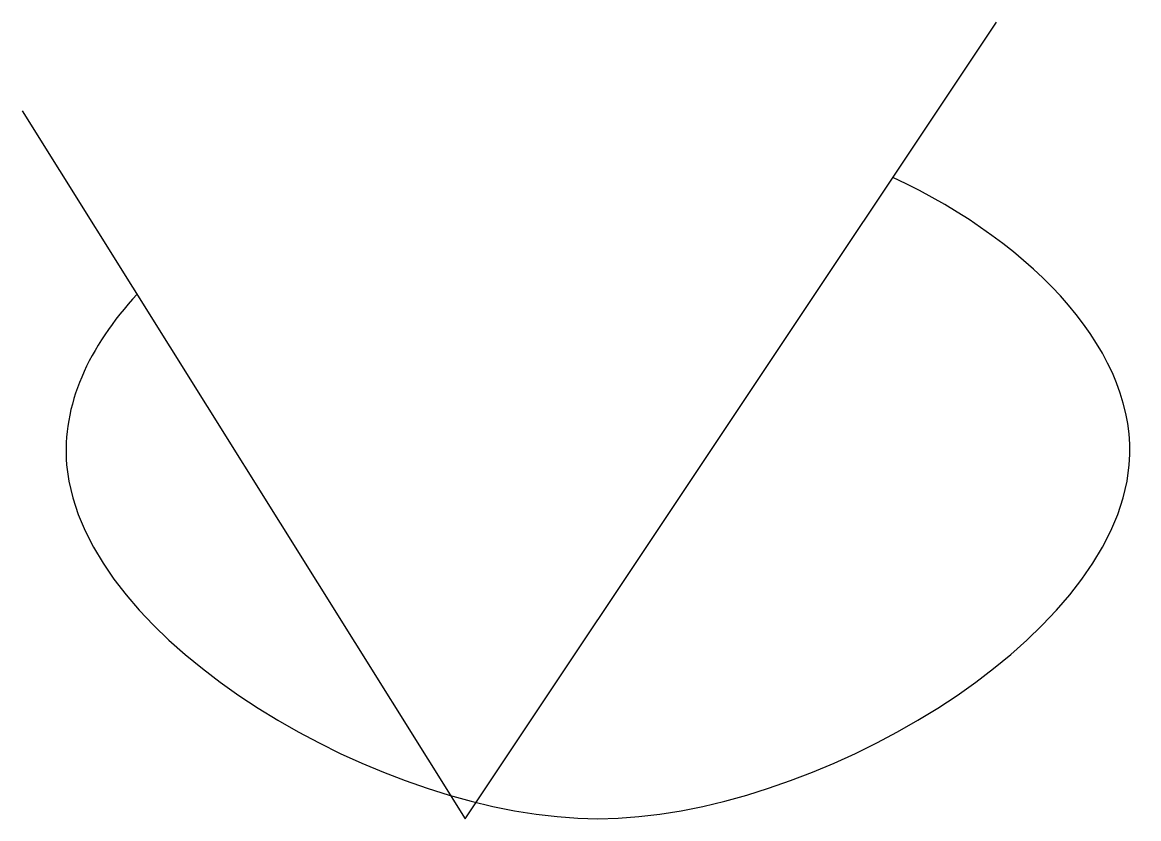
# Model space of a CAD drawing. Header units: millimetres. Extents: x 2 to 27.2, y 2 to 20.
import ezdxf

# ---------------------------------------------------------------- set-up
doc = ezdxf.new("R2010")
doc.units = ezdxf.units.MM
doc.layers.get('0').update_dxf_attribs({"lineweight": 25})

msp = doc.modelspace()

# ---------------------------------------------------------------- linework, layer by layer
at = {"flags": 128}
msp.add_lwpolyline([(2, 18), (12, 2), (24, 20)], dxfattribs=at)
msp.add_open_spline([(4.591, 13.855), (3.497, 12.669), (1.055, 7.334), (10.193, 2), (15, 2), (19.807, 2), (30.914, 8.484), (24.913, 14.967), (21.662, 16.494)], degree=3, knots=[15.078248, 15.078248, 15.078248, 15.078248, 19.889248, 34.311453, 34.311453, 34.311453, 48.733658, 57.68882, 57.68882, 57.68882, 57.68882])

doc.saveas('drawing.dxf')
